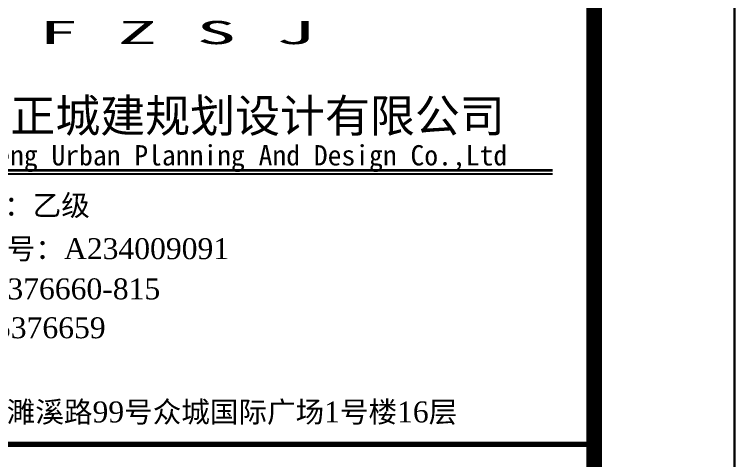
# Model space of a CAD drawing. Extents: x 54907 to 703237, y -798661 to -546661.
# Drawn here: x 248678 to 255607, y -681949 to -677656 of the extents above; entities that cross this region are included whole.
import ezdxf

# ---------------------------------------------------------------- set-up
doc = ezdxf.new("R2010")
doc.units = 0
doc.header["$LTSCALE"] = 1000
doc.header["$MEASUREMENT"] = 0
doc.layers.add('PUB_TEXT', color=7, linetype='Continuous')
doc.layers.add('PUB_TITLE', color=4, linetype='Continuous')
doc.layers.add('yichutu', color=7, linetype='Continuous', true_color=0xffffff, plot=False)
doc.styles.add('-黑体', font='simhei.ttf', dxfattribs={"width": 0.7})
doc.styles.add('GHF', font='times.ttf')
doc.styles.add('STYLE1', font='simhei.ttf', dxfattribs={"width": 0.8})

# ---------------------------------------------------------------- blocks, each defined once
blk = doc.blocks.new('yct-1337-420-200550-63000-150-2010.0')
at = {"layer": 'yichutu', "color": 7, "true_color": 0xffffff}
blk.add_lwpolyline([(0, 0), (0, 63000), (200550, 63000), (200550, 0)], close=True, dxfattribs=at)

msp = doc.modelspace()

# ---------------------------------------------------------------- linework, layer by layer
at = {"color": 4, "lineweight": 35}
msp.add_line((246833.3, -679155.7), (253855.5, -679155.7), dxfattribs=at)
at = {"color": 4, "lineweight": -2}
msp.add_line((246833.3, -679189.4), (253855.5, -679189.4), dxfattribs=at)
at = {"layer": 'PUB_TITLE'}
msp.add_line((255606.6, -735661.4), (255606.6, -672661.4), dxfattribs=at)
at = {"layer": 'PUB_TITLE', "const_width": 150}
msp.add_lwpolyline([(58806.6, -734161.4), (254256.6, -734161.4), (254256.6, -674161.4), (58806.6, -674161.4)], close=True, dxfattribs=at)
at = {"layer": 'PUB_TITLE', "color": 4, "const_width": 52.8}
msp.add_lwpolyline([(246408.6, -681792.1), (254256.6, -681792.1), (254256.6, -674161.4), (246408.6, -674161.4)], close=True, dxfattribs=at)

# ---------------------------------------------------------------- block references
at = {"layer": 'yichutu'}
msp.add_blockref('yct-1337-420-200550-63000-150-2010.0', (55056.6, -735661.4), dxfattribs=at)

# ---------------------------------------------------------------- texts
at = {"layer": 'PUB_TEXT'}
for s, height, style, p in [('合肥市方正城建规划设计有限公司', 317.027, '-黑体', (246909.1, -678789.5)), ('Hefei Fangzheng Urban Planning And Design Co.,Ltd', 195.289, '-黑体', (246908.6, -679109.3)), ('工程设计等级：乙级', 201.49, 'GHF', (246929.8, -679593.8)), ('工程设计证书号：A234009091', 201.486, 'GHF', (246955.7, -680010.8)), ('电话：0551-5376660-815', 201.486, 'GHF', (246923.2, -680397.7)), ('传真：0551-5376659', 201.486, 'GHF', (246955.7, -680771.7)), ('地址：合肥市濉溪路99号众城国际广场1号楼16层', 201.486, 'GHF', (246955.7, -681581.4))]:
    msp.add_text(s, height=height, dxfattribs=dict(at, style=style)).set_placement(p)
at = {"layer": 'PUB_TITLE', "color": 4, "style": 'STYLE1', "width": 2.5}
msp.add_text('F Z S J', height=223.49, dxfattribs=at).set_placement((248910.1, -677942.3))

doc.saveas('drawing.dxf')
